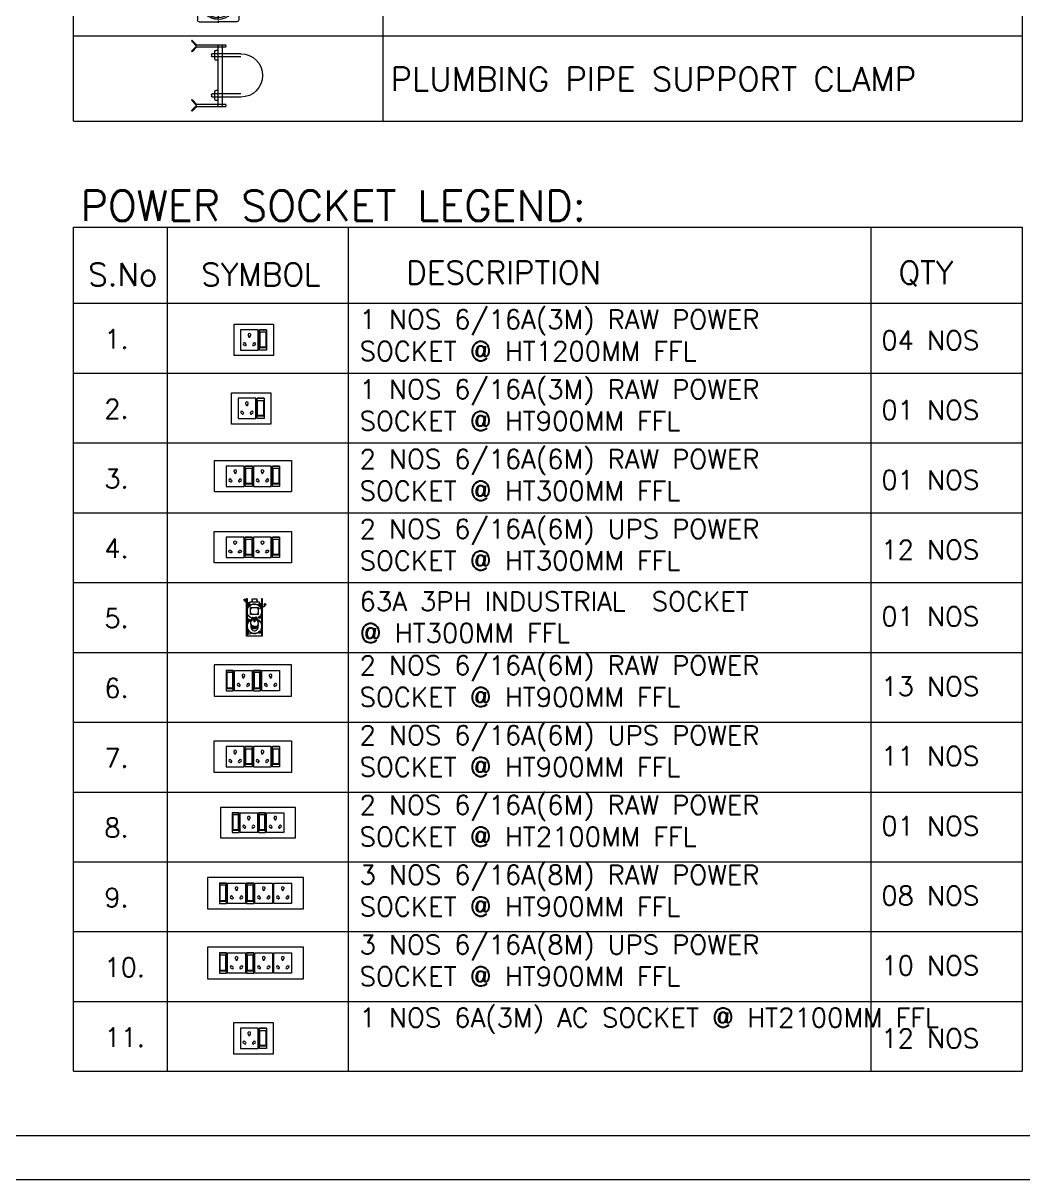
# Model space of a CAD drawing. Extents: x 3505867 to 4040009, y -660366 to -590408.
# Drawn here: x 3511552 to 3516820, y -625948 to -619852 of the extents above; entities that cross this region are included whole.
import ezdxf

# ---------------------------------------------------------------- set-up
doc = ezdxf.new("R2010")
doc.units = 0
doc.header["$LTSCALE"] = 6
doc.header["$MEASUREMENT"] = 0
for name, pattern in [('ACAD_ISO04W100', [30, 24, -3, 0, -3]), ('AI9-LType1', [1.875, 1.25, -0.625]), ('CONTINU', [0])]:
    doc.linetypes.add(name, pattern=pattern)
doc.layers.get('0').update_dxf_attribs({"linetype": 'CONTINUOUS', "lineweight": 0})
for name, color, linetype, lineweight in [('22-FTfix', 8, 'CONTINUOUS', 0), ('axes', 40, 'ACAD_ISO04W100', 0), ('ELE 32A 3PH INDUSTRIAL SOCKET', 1, 'CONTINUOUS', 0), ('ELE 63A 3PH INDUSTRIAL SOCKET', 1, 'CONTINUOUS', 0), ('ELE-1 NO 6-16A RAW POWER SOCKET', 1, 'CONTINUOUS', 0), ('ELE-2NOS OF 6-16 RAW POWER SOCKET', 1, 'CONTINUOUS', 0), ('ELE-3NOS 6-16A POWER SOCKET', 5, 'CONTINUOUS', 0), ('ELE-8M 6-16A UPS SOCKET', 223, 'CONTINUOUS', 0), ('ELE-LIGHTING WIRRING', 7, 'CONTINUOUS', 0), ('ELE. 2N0S OF 6-16 UPS SOCKETS', 191, 'CONTINUOUS', 0), ('P-Text', 8, 'CONTINUOUS', 0), ('PL- WASTE PIPE', 6, 'CONTINUOUS', 0), ('PL-CLAMP', 211, 'CONTINUOUS', 0)]:
    doc.layers.add(name, color=color, linetype=linetype, lineweight=lineweight)
doc.layers.add('ELE-6A AC SOCKET', color=7, linetype='CONTINUOUS', lineweight=0, true_color=0x00ceb6)
doc.styles.add('ROMANS', font='romans.shx')

# ---------------------------------------------------------------- blocks, each defined once
blk = doc.blocks.new('6-16A RAW POWER SOCKET 3M')
at = {"layer": 'ELE-1 NO 6-16A RAW POWER SOCKET', "lineweight": 0}
for p, q in [((0, 57.9), (72.3, 57.9)), ((0, 57.9), (72.3, 57.9)), ((0, 32.7), (0, 57.9)), ((0, 57.9), (0, 32.7)), ((7.9, 55.8), (64.4, 55.8)), ((7.9, 34.8), (7.9, 55.8)), ((61.9, 55.8), (61.9, 34.8)), ((64.4, 55.8), (64.4, 34.8)), ((72.3, 57.9), (72.3, 32.7)), ((72.3, 32.7), (0, 32.7)), ((0, 28.5), (0, -34.8)), ((72.3, 28.5), (0, 28.5)), ((64.4, 34.8), (7.9, 34.8)), ((72.3, -34.8), (72.3, 28.5)), ((0, -34.8), (72.3, -34.8))]:
    blk.add_line(p, q, dxfattribs=at)
blk.add_lwpolyline([(92, 82.1), (92, -57.5), (-19.7, -57.5), (-19.7, 82.1)], close=True, dxfattribs=at)
for centre, radius, start, end in [((18.3, -3.1), 4.93, 37.1584, 322.8416), ((23.3, -3.1), 3.14, 251.4031, 108.5969), ((50.3, 14.9), 4.24, 357.49, 264.7311), ((53.2, 11.6), 3.43, 194.9049, 67.3162), ((50.3, -21.2), 4.24, 95.2689, 2.51), ((53.2, -17.8), 3.43, 292.6838, 165.0951)]:
    blk.add_arc(centre, radius, start, end, dxfattribs=at)
blk = doc.blocks.new('6 MODULES RAW POWER')
at = {"layer": 'ELE-2NOS OF 6-16 RAW POWER SOCKET', "color": 1, "lineweight": 0, "ltscale": 300}
for p, q in [((-6.1, 92), (-6.1, 19.7)), ((-6.1, 92), (-6.1, 19.7)), ((19.1, 92), (-6.1, 92)), ((-6.1, 92), (19.1, 92)), ((19.1, 19.7), (19.1, 92)), ((23.3, 92), (86.6, 92)), ((23.3, 19.7), (23.3, 92)), ((86.6, 92), (86.6, 19.7)), ((90.8, 92), (90.8, 19.7)), ((90.8, 92), (90.8, 19.7)), ((116, 92), (90.8, 92)), ((90.8, 92), (116, 92)), ((116, 19.7), (116, 92)), ((120.2, 19.7), (120.2, 92)), ((120.2, 92), (183.6, 92)), ((183.6, 92), (183.6, 19.7)), ((-4, 84.2), (-4, 27.6)), ((17, 84.2), (-4, 84.2)), ((17, 27.6), (17, 84.2)), ((92.9, 84.2), (92.9, 27.6)), ((113.9, 84.2), (92.9, 84.2)), ((113.9, 27.6), (113.9, 84.2)), ((-6.1, 19.7), (19.1, 19.7)), ((-4, 30.1), (17, 30.1)), ((-4, 27.6), (17, 27.6)), ((86.6, 19.7), (23.3, 19.7)), ((90.8, 19.7), (116, 19.7)), ((92.9, 30.1), (113.9, 30.1)), ((92.9, 27.6), (113.9, 27.6)), ((183.6, 19.7), (120.2, 19.7))]:
    blk.add_line(p, q, dxfattribs=at)
blk.add_lwpolyline([(-48.5, 0), (226, 0), (226, 111.7), (-48.5, 111.7)], close=True, dxfattribs=at)
for centre, radius, start, end in [((36.9, 41.8), 4.25, 5.2689, 272.51), ((55, 73.7), 4.93, 307.1584, 232.8416), ((55, 68.8), 3.14, 161.4031, 18.5969), ((73, 41.8), 4.25, 267.49, 174.7311), ((133.8, 41.8), 4.25, 5.2689, 272.51), ((151.9, 73.7), 4.93, 307.1584, 232.8416), ((151.9, 68.8), 3.14, 161.4031, 18.5969), ((169.9, 41.8), 4.25, 267.49, 174.7311), ((40.3, 38.8), 3.43, 202.6838, 75.0951), ((69.7, 38.8), 3.43, 104.9049, 337.3162), ((137.2, 38.8), 3.43, 202.6838, 75.0951), ((166.6, 38.8), 3.43, 104.9049, 337.3162)]:
    blk.add_arc(centre, radius, start, end, dxfattribs=at)
blk = doc.blocks.new('6MODULE-UPS')
at = {"layer": 'ELE. 2N0S OF 6-16 UPS SOCKETS', "color": 223, "lineweight": 0}
for p, q in [((-5.7, 91.9), (-5.7, 19.7)), ((-5.7, 91.9), (-5.7, 19.7)), ((19.4, 91.9), (-5.7, 91.9)), ((-5.7, 91.9), (19.4, 91.9)), ((-3.6, 84), (-3.6, 27.6)), ((17.3, 84), (-3.6, 84)), ((17.3, 27.6), (17.3, 84)), ((19.4, 19.7), (19.4, 91.9)), ((23.6, 91.9), (86.9, 91.9)), ((23.6, 19.7), (23.6, 91.9)), ((86.9, 91.9), (86.9, 19.7)), ((91.1, 91.9), (91.1, 19.7)), ((91.1, 91.9), (91.1, 19.7)), ((116.2, 91.9), (91.1, 91.9)), ((91.1, 91.9), (116.2, 91.9)), ((93.2, 84), (93.2, 27.6)), ((114.1, 84), (93.2, 84)), ((114.1, 27.6), (114.1, 84)), ((116.2, 19.7), (116.2, 91.9)), ((120.4, 19.7), (120.4, 91.9)), ((120.4, 91.9), (183.6, 91.9)), ((183.6, 91.9), (183.6, 19.7)), ((-5.7, 19.7), (19.4, 19.7)), ((-3.6, 30.1), (17.3, 30.1)), ((-3.6, 27.6), (17.3, 27.6)), ((86.9, 19.7), (23.6, 19.7)), ((91.1, 19.7), (116.2, 19.7)), ((93.2, 30.1), (114.1, 30.1)), ((93.2, 27.6), (114.1, 27.6)), ((183.6, 19.7), (120.4, 19.7))]:
    blk.add_line(p, q, dxfattribs=at)
blk.add_lwpolyline([(-48.1, 0), (226, 0), (226, 111.6), (-48.1, 111.6)], close=True, dxfattribs=at)
for centre, radius, start, end in [((37.2, 41.7), 4.24, 5.2689, 272.51), ((40.6, 38.8), 3.42, 202.6838, 75.0951), ((55.3, 73.6), 4.92, 307.1584, 232.8416), ((55.3, 68.7), 3.14, 161.4031, 18.5969), ((69.9, 38.8), 3.42, 104.9049, 337.3162), ((73.3, 41.7), 4.24, 267.49, 174.7311), ((134, 41.7), 4.24, 5.2689, 272.51), ((137.3, 38.8), 3.42, 202.6838, 75.0951), ((152, 73.6), 4.92, 307.1584, 232.8416), ((152, 68.7), 3.14, 161.4031, 18.5969), ((166.7, 38.8), 3.42, 104.9049, 337.3162), ((170, 41.7), 4.24, 267.49, 174.7311)]:
    blk.add_arc(centre, radius, start, end, dxfattribs=at)
blk = doc.blocks.new('543WYH')
at = {"layer": 'ELE-2NOS OF 6-16 RAW POWER SOCKET', "color": 30, "linetype": 'ByBlock', "lineweight": 0}
for p, q in [((-123.5, -57), (-123.5, -90.8)), ((-26.5, -57), (-123.5, -57)), ((-26.5, -57), (-123.5, -57)), ((-123.5, -90.8), (-26.5, -90.8)), ((-123.5, -96.4), (-26.5, -96.4)), ((-123.5, -181.4), (-123.5, -96.4)), ((-113, -59.8), (-113, -88)), ((-37, -59.8), (-113, -59.8)), ((-113, -88), (-37, -88)), ((-109.6, -59.8), (-109.6, -88)), ((-37, -88), (-37, -59.8)), ((-26.5, -57), (-26.5, -90.8)), ((-26.5, -90.8), (-26.5, -57)), ((-26.5, -96.4), (-26.5, -181.4)), ((-26.5, -181.4), (-123.5, -181.4)), ((-123.5, -187.1), (-123.5, -220.9)), ((-26.5, -187.1), (-123.5, -187.1)), ((-26.5, -187.1), (-123.5, -187.1)), ((-123.5, -220.9), (-26.5, -220.9)), ((-113, -189.9), (-113, -218)), ((-37, -189.9), (-113, -189.9)), ((-113, -218), (-37, -218)), ((-109.6, -189.9), (-109.6, -218)), ((-37, -218), (-37, -189.9)), ((-26.5, -187.1), (-26.5, -220.9)), ((-26.5, -220.9), (-26.5, -187.1)), ((-123.5, -311.5), (-123.5, -226.5)), ((-123.5, -226.5), (-26.5, -226.5)), ((-26.5, -226.5), (-26.5, -311.5)), ((-26.5, -311.5), (-123.5, -311.5)), ((-123.5, -402.2), (-123.5, -317.1)), ((-123.5, -317.1), (-26.5, -317.1)), ((-26.5, -317.1), (-26.5, -402.2)), ((-26.5, -402.2), (-123.5, -402.2))]:
    blk.add_line(p, q, dxfattribs=at)
blk.add_lwpolyline([(-150, 0), (-150, -459.1), (0, -459.1), (0, 0)], close=True, dxfattribs=at)
for centre, radius, start, end in [((-93.9, -114.7), 5.7, 275.2689, 182.51), ((-97.9, -119.2), 4.6, 112.6838, 345.0951), ((-97.9, -158.6), 4.6, 14.9049, 247.3162), ((-93.9, -163.1), 5.7, 177.49, 84.7311), ((-57.7, -138.9), 4.22, 71.4031, 288.5969), ((-51, -138.9), 6.62, 217.1584, 142.8416), ((-97.9, -249.3), 4.6, 112.6838, 345.0951), ((-93.9, -244.8), 5.7, 275.2689, 182.51), ((-57.7, -269), 4.22, 71.4031, 288.5969), ((-51, -269), 6.62, 217.1584, 142.8416), ((-97.9, -288.7), 4.6, 14.9049, 247.3162), ((-93.9, -293.2), 5.7, 177.49, 84.7311), ((-93.9, -335.4), 5.7, 275.2689, 182.51), ((-97.9, -339.9), 4.6, 112.6838, 345.0951), ((-97.9, -379.4), 4.6, 14.9049, 247.3162), ((-93.9, -383.9), 5.7, 177.49, 84.7311), ((-57.7, -359.7), 4.22, 71.4031, 288.5969), ((-51, -359.7), 6.62, 217.1584, 142.8416)]:
    blk.add_arc(centre, radius, start, end, dxfattribs=at)
blk = doc.blocks.new('543E')
at = {"layer": 'ELE. 2N0S OF 6-16 UPS SOCKETS', "color": 72, "linetype": 'ByBlock', "lineweight": 0}
for p, q in [((-123.5, -57), (-123.5, -90.8)), ((-26.5, -57), (-123.5, -57)), ((-26.5, -57), (-123.5, -57)), ((-123.5, -90.8), (-26.5, -90.8)), ((-123.5, -96.4), (-26.5, -96.4)), ((-123.5, -181.4), (-123.5, -96.4)), ((-113, -59.8), (-113, -88)), ((-37, -59.8), (-113, -59.8)), ((-113, -88), (-37, -88)), ((-109.6, -59.8), (-109.6, -88)), ((-37, -88), (-37, -59.8)), ((-26.5, -57), (-26.5, -90.8)), ((-26.5, -90.8), (-26.5, -57)), ((-26.5, -96.4), (-26.5, -181.4)), ((-26.5, -181.4), (-123.5, -181.4)), ((-123.5, -187.1), (-123.5, -220.9)), ((-26.5, -187.1), (-123.5, -187.1)), ((-26.5, -187.1), (-123.5, -187.1)), ((-123.5, -220.9), (-26.5, -220.9)), ((-113, -189.9), (-113, -218)), ((-37, -189.9), (-113, -189.9)), ((-113, -218), (-37, -218)), ((-109.6, -189.9), (-109.6, -218)), ((-37, -218), (-37, -189.9)), ((-26.5, -187.1), (-26.5, -220.9)), ((-26.5, -220.9), (-26.5, -187.1)), ((-123.5, -311.5), (-123.5, -226.5)), ((-123.5, -226.5), (-26.5, -226.5)), ((-26.5, -226.5), (-26.5, -311.5)), ((-26.5, -311.5), (-123.5, -311.5)), ((-123.5, -402.2), (-123.5, -317.1)), ((-123.5, -317.1), (-26.5, -317.1)), ((-26.5, -317.1), (-26.5, -402.2)), ((-26.5, -402.2), (-123.5, -402.2))]:
    blk.add_line(p, q, dxfattribs=at)
blk.add_lwpolyline([(-150, 0), (-150, -459.1), (0, -459.1), (0, 0)], close=True, dxfattribs=at)
for centre, radius, start, end in [((-93.9, -114.7), 5.7, 275.2689, 182.51), ((-97.9, -119.2), 4.6, 112.6838, 345.0951), ((-97.9, -158.6), 4.6, 14.9049, 247.3162), ((-93.9, -163.1), 5.7, 177.49, 84.7311), ((-57.7, -138.9), 4.22, 71.4031, 288.5969), ((-51, -138.9), 6.62, 217.1584, 142.8416), ((-97.9, -249.3), 4.6, 112.6838, 345.0951), ((-93.9, -244.8), 5.7, 275.2689, 182.51), ((-57.7, -269), 4.22, 71.4031, 288.5969), ((-51, -269), 6.62, 217.1584, 142.8416), ((-97.9, -288.7), 4.6, 14.9049, 247.3162), ((-93.9, -293.2), 5.7, 177.49, 84.7311), ((-93.9, -335.4), 5.7, 275.2689, 182.51), ((-97.9, -339.9), 4.6, 112.6838, 345.0951), ((-97.9, -379.4), 4.6, 14.9049, 247.3162), ((-93.9, -383.9), 5.7, 177.49, 84.7311), ((-57.7, -359.7), 4.22, 71.4031, 288.5969), ((-51, -359.7), 6.62, 217.1584, 142.8416)]:
    blk.add_arc(centre, radius, start, end, dxfattribs=at)
blk = doc.blocks.new('RTUH 6U')
at = {"layer": 'ELE-2NOS OF 6-16 RAW POWER SOCKET', "color": 30, "lineweight": 0, "ltscale": 300}
for p, q in [((-311.5, -26.5), (-226.5, -26.5)), ((-311.5, -123.5), (-311.5, -26.5)), ((-226.5, -26.5), (-226.5, -123.5)), ((-187.1, -26.5), (-220.9, -26.5)), ((-220.9, -26.5), (-220.9, -123.5)), ((-189.9, -37), (-218, -37)), ((-218, -37), (-218, -113)), ((-189.9, -40.4), (-218, -40.4)), ((-189.9, -113), (-189.9, -37)), ((-187.1, -123.5), (-187.1, -26.5)), ((-187.1, -123.5), (-187.1, -26.5)), ((-181.4, -123.5), (-181.4, -26.5)), ((-181.4, -26.5), (-96.4, -26.5)), ((-96.4, -26.5), (-96.4, -123.5)), ((-57, -26.5), (-90.8, -26.5)), ((-90.8, -26.5), (-90.8, -123.5)), ((-59.8, -37), (-88, -37)), ((-88, -37), (-88, -113)), ((-59.8, -40.4), (-88, -40.4)), ((-59.8, -113), (-59.8, -37)), ((-57, -123.5), (-57, -26.5)), ((-57, -123.5), (-57, -26.5)), ((-226.5, -123.5), (-311.5, -123.5)), ((-187.1, -123.5), (-220.9, -123.5)), ((-220.9, -123.5), (-187.1, -123.5)), ((-218, -113), (-189.9, -113)), ((-96.4, -123.5), (-181.4, -123.5)), ((-57, -123.5), (-90.8, -123.5)), ((-90.8, -123.5), (-57, -123.5)), ((-88, -113), (-59.8, -113))]:
    blk.add_line(p, q, dxfattribs=at)
blk.add_lwpolyline([(0, 0), (-368.5, 0), (-368.5, -150), (0, -150)], close=True, dxfattribs=at)
for centre, radius, start, end in [((-293.2, -56.1), 5.7, 87.49, 354.7311), ((-288.7, -52.1), 4.6, 284.9049, 157.3162), ((-249.3, -52.1), 4.6, 22.6838, 255.0951), ((-244.8, -56.1), 5.7, 185.2689, 92.51), ((-163.1, -56.1), 5.7, 87.49, 354.7311), ((-158.6, -52.1), 4.6, 284.9049, 157.3162), ((-119.2, -52.1), 4.6, 22.6838, 255.0951), ((-114.7, -56.1), 5.7, 185.2689, 92.51), ((-269, -99), 6.62, 127.1584, 52.8416), ((-269, -92.3), 4.22, 341.4031, 198.5969), ((-138.9, -99), 6.62, 127.1584, 52.8416), ((-138.9, -92.3), 4.22, 341.4031, 198.5969)]:
    blk.add_arc(centre, radius, start, end, dxfattribs=at)
blk = doc.blocks.new('5Y3AQY')
at = {"layer": 'ELE. 2N0S OF 6-16 UPS SOCKETS', "color": 72, "lineweight": 0}
for p, q in [((-311.5, -26.5), (-277.7, -26.5)), ((-311.5, -123.5), (-311.5, -26.5)), ((-311.5, -123.5), (-311.5, -26.5)), ((-308.7, -37), (-280.5, -37)), ((-308.7, -113), (-308.7, -37)), ((-308.7, -40.4), (-280.5, -40.4)), ((-280.5, -37), (-280.5, -113)), ((-277.7, -26.5), (-277.7, -123.5)), ((-272.1, -26.5), (-272.1, -123.5)), ((-187.1, -26.5), (-272.1, -26.5)), ((-187.1, -123.5), (-187.1, -26.5)), ((-181.4, -26.5), (-147.6, -26.5)), ((-181.4, -123.5), (-181.4, -26.5)), ((-181.4, -123.5), (-181.4, -26.5)), ((-178.6, -37), (-150.4, -37)), ((-178.6, -113), (-178.6, -37)), ((-178.6, -40.4), (-150.4, -40.4)), ((-150.4, -37), (-150.4, -113)), ((-147.6, -26.5), (-147.6, -123.5)), ((-57, -26.5), (-142, -26.5)), ((-142, -26.5), (-142, -123.5)), ((-57, -123.5), (-57, -26.5)), ((-311.5, -123.5), (-277.7, -123.5)), ((-277.7, -123.5), (-311.5, -123.5)), ((-280.5, -113), (-308.7, -113)), ((-272.1, -123.5), (-187.1, -123.5)), ((-181.4, -123.5), (-147.6, -123.5)), ((-147.6, -123.5), (-181.4, -123.5)), ((-150.4, -113), (-178.6, -113)), ((-142, -123.5), (-57, -123.5))]:
    blk.add_line(p, q, dxfattribs=at)
blk.add_lwpolyline([(-368.5, 0), (0, 0), (0, -150), (-368.5, -150)], close=True, dxfattribs=at)
for centre, radius, start, end in [((-253.8, -56.1), 5.7, 87.49, 354.7311), ((-249.3, -52.1), 4.6, 284.9049, 157.3162), ((-209.8, -52.1), 4.6, 22.6838, 255.0951), ((-205.3, -56.1), 5.7, 185.2689, 92.51), ((-123.7, -56.1), 5.7, 87.49, 354.7311), ((-119.2, -52.1), 4.6, 284.9049, 157.3162), ((-79.7, -52.1), 4.6, 22.6838, 255.0951), ((-75.2, -56.1), 5.7, 185.2689, 92.51), ((-229.6, -99), 6.62, 127.1584, 52.8416), ((-229.6, -92.3), 4.22, 341.4031, 198.5969), ((-99.5, -99), 6.62, 127.1584, 52.8416), ((-99.5, -92.3), 4.22, 341.4031, 198.5969)]:
    blk.add_arc(centre, radius, start, end, dxfattribs=at)
blk = doc.blocks.new('4SWUEH')
at = {"layer": 'ELE-1 NO 6-16A RAW POWER SOCKET', "color": 30, "lineweight": 0}
for p, q in [((-155, -26.5), (-121.2, -26.5)), ((-155, -123.5), (-155, -26.5)), ((-155, -123.5), (-155, -26.5)), ((-152.2, -37), (-124, -37)), ((-152.2, -113), (-152.2, -37)), ((-152.2, -40.4), (-124, -40.4)), ((-124, -37), (-124, -113)), ((-121.2, -26.5), (-121.2, -123.5)), ((-115.5, -26.5), (-115.5, -123.5)), ((-30.5, -26.5), (-115.5, -26.5)), ((-30.5, -123.5), (-30.5, -26.5)), ((-155, -123.5), (-121.2, -123.5)), ((-121.2, -123.5), (-155, -123.5)), ((-124, -113), (-152.2, -113)), ((-115.5, -123.5), (-30.5, -123.5))]:
    blk.add_line(p, q, dxfattribs=at)
blk.add_lwpolyline([(-187.5, 0), (0, 0), (0, -150), (-187.5, -150)], close=True, dxfattribs=at)
for centre, radius, start, end in [((-97.3, -56.1), 5.7, 87.49, 354.7311), ((-92.8, -52.1), 4.6, 284.9049, 157.3162), ((-53.3, -52.1), 4.6, 22.6838, 255.0951), ((-48.8, -56.1), 5.7, 185.2689, 92.51), ((-73, -99), 6.62, 127.1584, 52.8416), ((-73, -92.3), 4.22, 341.4031, 198.5969)]:
    blk.add_arc(centre, radius, start, end, dxfattribs=at)
blk = doc.blocks.new('54Y')
at = {"layer": 'ELE. 2N0S OF 6-16 UPS SOCKETS', "color": 140, "lineweight": 0}
for p, q in [((26.5, 311.5), (26.5, 277.7)), ((26.5, 277.7), (26.5, 311.5)), ((26.5, 311.5), (123.5, 311.5)), ((26.5, 311.5), (123.5, 311.5)), ((123.5, 277.7), (26.5, 277.7)), ((37, 280.5), (37, 308.7)), ((37, 308.7), (113, 308.7)), ((113, 280.5), (37, 280.5)), ((109.6, 308.7), (109.6, 280.5)), ((113, 308.7), (113, 280.5)), ((123.5, 311.5), (123.5, 277.7)), ((123.5, 272.1), (26.5, 272.1)), ((26.5, 272.1), (26.5, 187.1)), ((123.5, 187.1), (123.5, 272.1)), ((26.5, 187.1), (123.5, 187.1)), ((26.5, 181.4), (26.5, 147.6)), ((26.5, 147.6), (26.5, 181.4)), ((26.5, 181.4), (123.5, 181.4)), ((26.5, 181.4), (123.5, 181.4)), ((37, 150.4), (37, 178.6)), ((37, 178.6), (113, 178.6)), ((109.6, 178.6), (109.6, 150.4)), ((113, 178.6), (113, 150.4)), ((123.5, 181.4), (123.5, 147.6)), ((123.5, 147.6), (26.5, 147.6)), ((26.5, 142), (26.5, 57)), ((123.5, 142), (26.5, 142)), ((113, 150.4), (37, 150.4)), ((123.5, 57), (123.5, 142)), ((26.5, 57), (123.5, 57))]:
    blk.add_line(p, q, dxfattribs=at)
blk.add_lwpolyline([(150, 368.5), (150, 0), (0, 0), (0, 368.5)], close=True, dxfattribs=at)
for centre, radius, start, end in [((51, 229.6), 6.62, 37.1584, 322.8416), ((57.7, 229.6), 4.22, 251.4031, 108.5969), ((93.9, 253.8), 5.7, 357.49, 264.7311), ((97.9, 249.3), 4.6, 194.9049, 67.3162), ((93.9, 205.3), 5.7, 95.2689, 2.51), ((97.9, 209.8), 4.6, 292.6838, 165.0951), ((93.9, 123.7), 5.7, 357.49, 264.7311), ((97.9, 119.2), 4.6, 194.9049, 67.3162), ((51, 99.5), 6.62, 37.1584, 322.8416), ((57.7, 99.5), 4.22, 251.4031, 108.5969), ((93.9, 75.2), 5.7, 95.2689, 2.51), ((97.9, 79.7), 4.6, 292.6838, 165.0951)]:
    blk.add_arc(centre, radius, start, end, dxfattribs=at)
blk = doc.blocks.new('32A 1PH INDUSTRIAL SOCKETS')
at = {"layer": 'ELE 63A 3PH INDUSTRIAL SOCKET', "lineweight": 0}
for points in [[(-366, 47), (-366, 47), (-366, 47), (-366, 48), (-366, 48), (-367, 48), (-367, 47), (-367, 47)], [(-366, 45), (-366, 45), (-366, 46), (-366, 46), (-366, 46), (-367, 46), (-367, 46), (-367, 45)]]:
    blk.add_hatch(color=1, dxfattribs=at).paths.add_polyline_path(points)
at = {"layer": 'ELE 63A 3PH INDUSTRIAL SOCKET', "color": 1, "lineweight": 0, "ltscale": 0.225}
blk.add_lwpolyline([(-501, -104), (-501, -97), (-7, -97), (-7, 97), (-501, 97), (-501, 104), (0, 104), (0, -104)], close=True, dxfattribs=at)
at = {"layer": 'ELE 63A 3PH INDUSTRIAL SOCKET', "color": 1, "lineweight": 0}
for points in [[(-495, 32), (-477, 32), (-477, 29), (-458, 34), (-477, 39), (-477, 36), (-495, 36)], [(-402, 65), (-449, 65), (-449, -65), (-421, -65)], [(-426, 136), (-426, 139), (-426, 142)], [(-407, 88), (-426, 88)], [(-423, 134), (-423, 139), (-423, 144)], [(-412, 139), (-419, 139), (-419, 147)], [(-419, 139), (-419, 130)], [(-417, 98), (-417, 76)], [(-417, 88), (-417, 88)], [(-417, 88), (-417, 88)], [(-413, 106), (-361, 92)], [(-395, 110), (-397, 139), (-408, 139)], [(-404, 104), (-404, 65)], [(-400, 90), (-390, 80)], [(-398, 93), (-388, 83)], [(-370, 74), (-397, 139)], [(-391, 88), (-391, 88)], [(-374, 55), (-374, 53), (-374, 52), (-374, 51)], [(-370, 60), (-371, 59), (-372, 58), (-373, 57)], [(-372, 52), (-373, 53), (-372, 55), (-372, 57), (-368, 53)], [(-372, 50), (-371, 49), (-370, 48), (-368, 48)], [(-372, 48), (-371, 47), (-370, 46), (-369, 46)], [(-366, 60), (-368, 59), (-370, 59), (-370, 58)], [(-370, 59), (-366, 55)], [(-363, 60), (-365, 61), (-366, 61), (-368, 61)], [(-367, 52), (-363, 48)], [(-366, 47), (-365, 47), (-363, 48), (-363, 49)], [(-366, 46), (-365, 46), (-363, 46), (-362, 47)], [(-365, 54), (-361, 50), (-361, 52), (-360, 53), (-360, 54)], [(-361, 57), (-362, 58), (-363, 59), (-364, 59)], [(-364, 55), (-364, 55)], [(-359, 55), (-359, 57), (-360, 58), (-361, 59)], [(-360, 48), (-359, 50), (-359, 52), (-359, 53)], [(-133, 97), (-329, 97)], [(-221, 25), (-252, 25), (-252, 15), (-221, 15)], [(-242, 62), (-244, 60), (-245, 59), (-246, 57), (-246, 55), (-247, 53), (-246, 51), (-245, 49)], [(-246, 15), (-246, -15)], [(-246, 4), (-189, 4), (-189, -4), (-246, -4)], [(-235, 25), (-237, 31), (-239, 37), (-242, 43), (-245, 49), (-243, 45)], [(-222, 25), (-222, 15)], [(-174, -52), (-172, -52), (-167, -52), (-163, -51), (-159, -50), (-154, -48), (-150, -46), (-146, -43), (-143, -40), (-139, -37), (-136, -33), (-134, -29), (-131, -24), (-130, -20), (-128, -15), (-127, -10), (-126, -5), (-126, 0), (-126, 4), (-127, 8)], [(-152, 49), (-141, 50), (-138, 48), (-135, 45), (-132, 42), (-129, 38), (-126, 34), (-123, 29), (-121, 24), (-120, 20), (-127, 8), (-134, 10)], [(-128, 21), (-120, 20)], [(-107, -24), (-114, -30), (-126, -30), (-119, -24), (-117, -18), (-116, -12), (-115, -6), (-115, 0), (-115, 5), (-116, 10), (-116, 15), (-117, 20), (-121, 15), (-123, 15)], [(-126, -30), (-124, -24), (-122, -18), (-121, -12), (-120, -6), (-120, 0), (-120, 5), (-120, 10), (-121, 15)], [(-120, 20), (-117, 20)], [(-495, -33), (-477, -33), (-477, -36), (-458, -31), (-477, -26), (-477, -29), (-495, -29)], [(-487, -123), (-487, -126), (-487, -129)], [(-484, -121), (-484, -126), (-484, -132)], [(-480, -135), (-480, -118)], [(-473, -126), (-480, -126)], [(-469, -126), (-458, -126), (-450, -92)], [(-429, -65), (-429, -78), (-436, -78), (-436, -76), (-440, -76), (-440, -78), (-447, -78), (-447, -65)], [(-429, -67), (-447, -67)], [(-429, -71), (-447, -71)], [(-436, -71), (-440, -67)], [(-438, -84), (-438, -63)], [(-133, -97), (-329, -97)], [(-221, -25), (-252, -25), (-252, -15), (-221, -15)], [(-227, -25), (-225, -31), (-223, -37), (-220, -43), (-217, -49), (-220, -43), (-223, -36)], [(-222, -15), (-222, -25)], [(-221, -4), (-221, -26), (-215, -26), (-213, -30), (-210, -33), (-208, -37), (-204, -40), (-201, -43), (-197, -46), (-193, -48), (-189, -50), (-185, -51), (-181, -52), (-177, -52)], [(-220, -62), (-218, -60), (-217, -59), (-216, -57), (-216, -55), (-216, -53), (-216, -51), (-217, -49)], [(-49, -106), (-101, -92)], [(-58, -88), (-34, -88)], [(-45, -98), (-45, -78)], [(-45, -88), (-45, -88)]]:
    blk.add_lwpolyline(points, dxfattribs=at)
at = {"layer": 'ELE 63A 3PH INDUSTRIAL SOCKET', "color": 1, "lineweight": 0, "ltscale": 0.036667}
blk.add_lwpolyline([(-491, 30), (-491, -27)], dxfattribs=at)
at = {"layer": 'ELE 63A 3PH INDUSTRIAL SOCKET', "color": 1, "lineweight": 0}
for points in [[(-412, 106, 0.580946), (-435, 83), (-429, 65)], [(-235, -25, -2.970687), (-280, 84), (-278, 83), (-276, 83), (-274, 83), (-272, 83), (-271, 84), (-269, 86), (-268, 87)], [(-417, -62), (-415, -60), (-414, -59), (-413, -57), (-412, -55), (-412, -53), (-413, -51), (-414, -49, -0.770115), (-280, 84, 0.770115), (-414, -49)], [(-227, 25, -0.494902), (-84, 84), (-82, 83), (-80, 83), (-78, 83), (-76, 83), (-74, 84), (-72, 86), (-71, 87)], [(-177, -52), (-173, -52), (-169, -51), (-166, -50), (-162, -48), (-158, -46), (-154, -43), (-150, -40), (-147, -37), (-144, -33), (-141, -29), (-139, -24), (-137, -20), (-136, -15), (-135, -10), (-134, -5), (-134, 0), (-134, 5), (-134, 10), (-128, 21), (-130, 25), (-132, 29), (-135, 34), (-138, 37), (-141, 41), (-144, 44), (-148, 46), (-152, 49), (-156, 47), (-158, 48), (-162, 50), (-167, 51), (-171, 52), (-175, 52, 0.278874), (-215, 26), (-221, 26), (-221, 4)], [(-46, 62), (-47, 60), (-48, 59), (-49, 57), (-50, 55), (-50, 53), (-49, 51), (-49, 49, -0.770115), (-182, -84), (-184, -83), (-186, -83), (-188, -83), (-190, -83), (-192, -84), (-193, -86), (-195, -87)], [(-155, -48), (-125, -48, 0.407317), (-70, 0, 0.415703), (-125, 48), (-138, 48)], [(-119, -24), (-107, -24), (-105, -18), (-104, -12), (-103, -6), (-103, 0, 0.169576), (-119, 46), (-136, 46)], [(-243, -45, -0.430134), (-379, -84), (-380, -83), (-382, -83), (-384, -83), (-386, -83), (-388, -84), (-390, -86), (-391, -87)], [(-49, -106, 0.580946), (-27, -83), (-41, -32)]]:
    blk.add_lwpolyline(points, format="xyb", dxfattribs=at)
for points in [[(-380, -51), (-380, 51), (-288, 51), (-288, -51)], [(-372, 39), (-371, 39), (-370, 40), (-369, 41), (-369, 42), (-369, 43), (-369, 44), (-369, 45), (-370, 45), (-371, 46), (-372, 46), (-373, 46), (-374, 45), (-375, 45), (-375, 44), (-375, 43), (-375, 42), (-375, 41), (-374, 40), (-373, 39)], [(-296, 39), (-295, 39), (-294, 40), (-293, 41), (-293, 42), (-293, 43), (-293, 44), (-293, 45), (-294, 45), (-295, 46), (-296, 46), (-297, 46), (-298, 45), (-299, 45), (-299, 44), (-299, 43), (-299, 42), (-299, 41), (-298, 40), (-297, 39)], [(-372, -46), (-371, -46), (-370, -45), (-369, -45), (-369, -44), (-369, -43), (-369, -42), (-369, -41), (-370, -40), (-371, -39), (-372, -39), (-373, -39), (-374, -40), (-375, -41), (-375, -42), (-375, -43), (-375, -44), (-375, -45), (-374, -45), (-373, -46)], [(-296, -46), (-295, -46), (-294, -45), (-293, -45), (-293, -44), (-293, -43), (-293, -42), (-293, -41), (-294, -40), (-295, -39), (-296, -39), (-297, -39), (-298, -40), (-299, -41), (-299, -42), (-299, -43), (-299, -44), (-299, -45), (-298, -45), (-297, -46)]]:
    blk.add_lwpolyline(points, close=True, dxfattribs=at)
for centre, radius in [((-420, 139), 11.7), ((-417, 88), 6.57), ((-394, 87), 9.32), ((-394, 86), 7.39), ((-252, 77), 18.6), ((-252, 77), 10.5), ((-55, 77), 18.6), ((-55, 77), 10.5), ((-481, -126), 11.5), ((-407, -77), 18.5), ((-407, -77), 10.6), ((-210, -77), 18.5), ((-210, -77), 10.6), ((-45, -88), 6.48)]:
    blk.add_circle(centre, radius, dxfattribs=at)
for radius, start, end in [(97.4, 59.7533, 158.0316), (97.5, 239.7992, 30.2008)]:
    blk.add_arc((-133, 0), radius, start, end, dxfattribs=at)
for points in [[(-393, 110), (-397, 110), (-394, 96)], [(-368, 75), (-372, 73), (-365, 61)], [(-452, -91), (-448, -92), (-447, -78)]]:
    blk.add_solid(points, dxfattribs=at)
blk = doc.blocks.new('EQ2WE')
at = {"layer": 'ELE-6A AC SOCKET', "lineweight": 0}
for p, q in [((-98.7, 169.5), (-215.4, 169.5)), ((-215.4, 169.5), (-215.4, 36.3)), ((-98.7, 36.3), (-98.7, 169.5)), ((-91, 36.3), (-91, 169.5)), ((-91, 169.5), (-44.6, 169.5)), ((-44.6, 169.5), (-91, 169.5)), ((-87.1, 50.8), (-87.1, 155)), ((-87.1, 155), (-48.5, 155)), ((-48.5, 155), (-48.5, 50.8)), ((-44.6, 169.5), (-44.6, 36.3)), ((-44.6, 169.5), (-44.6, 36.3)), ((-215.4, 36.3), (-98.7, 36.3)), ((-44.6, 36.3), (-91, 36.3)), ((-48.5, 55.5), (-87.1, 55.5)), ((-48.5, 50.8), (-87.1, 50.8))]:
    blk.add_line(p, q, dxfattribs=at)
blk.add_lwpolyline([(0, 0), (-257.3, 0), (-257.3, 205.9), (0, 205.9)], close=True, dxfattribs=at)
for centre, radius, start, end in [((-190.3, 76.9), 7.83, 5.26891, 272.51003), ((-184.2, 71.6), 6.31, 202.68381, 75.09514), ((-157.1, 135.8), 9.08, 307.15837, 232.84163), ((-157.1, 126.7), 5.79, 161.40312, 18.59688), ((-130, 71.6), 6.31, 104.90486, 337.31619), ((-123.8, 76.9), 7.83, 267.48997, 174.73109)]:
    blk.add_arc(centre, radius, start, end, dxfattribs=at)
blk = doc.blocks.new('A$C525867A1')
at = {"layer": '22-FTfix', "color": 1, "lineweight": 0}
for p, q in [((-3.7, 76.6), (-40.1, 40.1)), ((76.4, 3.7), (3.3, 76.6)), ((-76.6, 3.5), (-40.1, 40.1)), ((42, 42.1), (-42, -42.1)), ((-3.5, -76.4), (-76.6, -3.4)), ((76.4, -3.3), (39.9, -39.8)), ((3.4, -76.4), (39.9, -39.8))]:
    blk.add_line(p, q, dxfattribs=at)
at = {"layer": '22-FTfix', "color": 1, "linetype": 'AI9-LType1', "lineweight": 0}
blk.add_line((42, -41.9), (-42.2, 42.1), dxfattribs=at)
at = {"layer": '22-FTfix', "color": 3, "lineweight": 0}
for p, q in [((-23.3, 23.2), (-14.1, 32.4)), ((-18.4, 18.3), (2.7, 39.5)), ((-14.5, 14.5), (6.6, 35.7)), ((-10.4, 10.4), (15, 35.8)), ((-6.5, 6.5), (18.9, 32)), ((-18.4, 18.3), (-39.5, -2.8)), ((-10.4, 10.4), (-35.8, -15.1)), ((-14.5, 14.5), (-35.7, -6.6)), ((-23.3, 23.2), (-32.4, 14)), ((-6.5, 6.5), (-31.9, -18.9)), ((-1.9, 1.2), (-1.5, 1.5)), ((-1.4, 0.7), (-1.9, 1.2)), ((-1.2, 1.9), (-1.5, 1.5)), ((-0.7, 1.4), (-1.2, 1.9)), ((1.2, 1.9), (0.7, 1.4)), ((1.9, 1.2), (1.2, 1.9)), ((1.9, 1.2), (1.4, 0.7)), ((5.2, 9.3), (24.6, 28.7)), ((6.5, -6.5), (31.9, 18.9)), ((9.2, 5.2), (28.6, 24.6)), ((10.4, -10.4), (35.8, 15.1)), ((14.5, -14.5), (35.7, 6.6)), ((18.4, -18.3), (39.5, 2.8)), ((-9.2, -5.2), (-28.6, -24.6)), ((-5.2, -9.3), (-24.6, -28.7)), ((6.5, -6.5), (-18.9, -32)), ((10.4, -10.4), (-15, -35.8)), ((14.5, -14.5), (-6.6, -35.7)), ((18.4, -18.3), (-2.7, -39.5)), ((-1.9, -1.2), (-1.4, -0.7)), ((-1.2, -1.9), (-1.9, -1.2)), ((-1.2, -1.9), (-0.7, -1.4)), ((1.2, -1.9), (0.7, -1.4)), ((1.2, -1.9), (1.5, -1.5)), ((1.9, -1.2), (1.4, -0.7)), ((1.9, -1.2), (1.5, -1.5)), ((23.3, -23.2), (14.1, -32.4)), ((23.3, -23.2), (32.4, -14))]:
    blk.add_line(p, q, dxfattribs=at)
at = {"layer": '22-FTfix', "color": 1, "lineweight": 0}
blk.add_circle((-0.1, 0.1), 49.4, dxfattribs=at)
at = {"layer": '22-FTfix', "color": 3, "lineweight": 0}
for centre, radius in [((0, 0), 45.2), ((-0.1, -0.1), 44.9), ((0, 0), 4.18), ((0, 0), 3.93)]:
    blk.add_circle(centre, radius, dxfattribs=at)
at = {"layer": '22-FTfix', "color": 1, "lineweight": 0}
for points in [[(3.3, 76.6), (1.4, 78.5), (-1.8, 78.5), (-3.7, 76.6)], [(-76.6, 3.5), (-78.5, 1.6), (-78.5, -1.5), (-76.6, -3.4)], [(76.4, -3.3), (78.3, -1.4), (78.3, 1.8), (76.4, 3.7)], [(-3.5, -76.4), (-1.6, -78.3), (1.5, -78.3), (3.4, -76.4)]]:
    blk.add_open_spline(points, degree=3, dxfattribs=at)
for points in [[(-35.3, 35.2), (-54.6, 15.8), (-54.6, -15.7), (-35.2, -35), (-15.8, -54.4), (15.7, -54.4), (35, -35)], [(-35.3, 35.2), (-15.9, 54.6), (15.5, 54.6), (35, 35.3), (54.4, 15.9), (54.4, -15.6), (35, -35)]]:
    blk.add_open_spline(points, degree=3, knots=[0, 0, 0, 0, 1, 1, 1, 2, 2, 2, 2], dxfattribs=at)
at = {"layer": '22-FTfix', "color": 3, "lineweight": 0}
for points in [[(-17.2, 36.7), (-21.4, 34.7), (-25.3, 32), (-28.7, 28.6)], [(-28.7, 28.6), (-32, 25.3), (-34.8, 21.4), (-36.8, 17.1)], [(-1.4, -0.7), (-1, -0.3), (-1, 0.3), (-1.4, 0.7)], [(-0.7, 1.4), (-0.3, 1), (0.3, 1), (0.7, 1.4)], [(1.4, 0.7), (1, 0.3), (1, -0.3), (1.4, -0.7)], [(0.7, -1.4), (0.3, -1), (-0.3, -1), (-0.7, -1.4)], [(17.2, -36.7), (21.4, -34.7), (25.3, -32), (28.7, -28.6)], [(28.7, -28.6), (32, -25.3), (34.8, -21.4), (36.8, -17.1)]]:
    blk.add_open_spline(points, degree=3, dxfattribs=at)
for points in [[(-14.1, 32.4), (-13, 33.4), (-13, 35.2), (-14.1, 36.2), (-14.9, 37), (-16.1, 37.2), (-17.2, 36.7)], [(6.6, 35.7), (7.6, 36.7), (7.6, 38.5), (6.6, 39.5), (5.5, 40.6), (3.8, 40.6), (2.7, 39.5)], [(18.9, 32), (19.9, 33), (19.9, 34.8), (18.9, 35.8), (17.8, 36.9), (16.1, 36.9), (15, 35.8)], [(-36.8, 17.1), (-37.4, 15.7), (-36.8, 14.1), (-35.5, 13.5), (-34.4, 13), (-33.2, 13.2), (-32.4, 14)], [(5.2, 9.3), (4.1, 8.1), (4.1, 6.3), (5.2, 5.2), (6.3, 4.1), (8.1, 4.1), (9.2, 5.2)], [(28.6, 24.6), (29.7, 25.7), (29.7, 27.6), (28.6, 28.7), (27.5, 29.8), (25.7, 29.8), (24.6, 28.7)], [(35.8, 15.1), (36.8, 16.2), (36.8, 17.9), (35.8, 18.9), (34.7, 20), (33, 20), (31.9, 18.9)], [(39.5, 2.8), (40.6, 3.9), (40.5, 5.6), (39.5, 6.6), (38.4, 7.7), (36.7, 7.7), (35.7, 6.6)], [(-39.5, -2.8), (-40.6, -3.9), (-40.5, -5.6), (-39.5, -6.6), (-38.4, -7.7), (-36.7, -7.7), (-35.7, -6.6)], [(-35.8, -15.1), (-36.8, -16.2), (-36.8, -17.9), (-35.8, -18.9), (-34.7, -20), (-33, -20), (-31.9, -18.9)], [(-28.6, -24.6), (-29.7, -25.7), (-29.7, -27.6), (-28.6, -28.7), (-27.5, -29.8), (-25.7, -29.8), (-24.6, -28.7)], [(-5.2, -9.3), (-4.1, -8.1), (-4.1, -6.3), (-5.2, -5.2), (-6.3, -4.1), (-8.1, -4.1), (-9.2, -5.2)], [(36.8, -17.1), (37.4, -15.7), (36.8, -14.1), (35.5, -13.5), (34.4, -13), (33.2, -13.2), (32.4, -14)], [(-18.9, -32), (-19.9, -33), (-19.9, -34.8), (-18.9, -35.8), (-17.8, -36.9), (-16.1, -36.9), (-15, -35.8)], [(-6.6, -35.7), (-7.6, -36.7), (-7.6, -38.4), (-6.6, -39.5), (-5.5, -40.6), (-3.8, -40.6), (-2.7, -39.5)], [(14.1, -32.4), (13, -33.4), (13, -35.1), (14.1, -36.2), (14.9, -37), (16.1, -37.2), (17.2, -36.7)]]:
    blk.add_open_spline(points, degree=3, knots=[0, 0, 0, 0, 1, 1, 1, 2, 2, 2, 2], dxfattribs=at)
blk = doc.blocks.new('clamp')
at = {"layer": 'PL-CLAMP'}
for p, q in [((156.2, 205.8), (161.2, 205.8)), ((105.4, 198.4), (168.6, 198.4)), ((105.4, 191.1), (168.6, 191.1)), ((156.2, 183.7), (161.2, 183.7)), ((163.2, 185.7), (163.2, 203.8)), ((170.6, 196.4), (170.6, 193.1)), ((105.4, 109.4), (168.6, 109.4)), ((156.2, 116.8), (161.2, 116.8)), ((163.2, 96.7), (163.2, 114.8)), ((170.6, 107.4), (170.6, 104)), ((105.4, 102), (168.6, 102)), ((156.2, 94.7), (161.2, 94.7))]:
    blk.add_line(p, q, dxfattribs=at)
for points in [[(138.4, 216.5, -0.414214), (139.4, 217.5), (203.1, 217.5), (214, 228.4), (215.4, 227), (203.9, 215.5), (215.3, 204), (213.9, 202.6), (203, 213.5), (139.4, 213.5, -0.414214), (138.4, 214.5), (138.4, 216.5)], [(138.4, 84.3, -0.414214), (139.4, 85.3), (203.1, 85.3), (214, 96.3), (215.4, 94.9), (203.9, 83.3), (215.3, 71.9), (213.9, 70.5), (203, 81.3), (139.4, 81.3, -0.414214), (138.4, 82.3), (138.4, 84.3)]]:
    blk.add_lwpolyline(points, format="xyb", dxfattribs=at)
for points in [[(146.2, 81.3), (146.2, 217.5)], [(156.2, 81.3), (156.2, 217.5)]]:
    blk.add_lwpolyline(points, dxfattribs=at)
for centre, radius, start, end in [((161.2, 203.8), 2, 0, 90), ((105.4, 150.2), 48.2, 90, 270), ((161.2, 185.7), 2, 270, 0), ((168.6, 196.4), 2, 0, 90), ((168.6, 193.1), 2, 270, 0), ((161.2, 114.8), 2, 0, 90), ((168.6, 107.4), 2, 0, 90), ((168.6, 104), 2, 270, 0), ((161.2, 96.7), 2, 270, 0)]:
    blk.add_arc(centre, radius, start, end, dxfattribs=at)

msp = doc.modelspace()

# ---------------------------------------------------------------- linework, layer by layer
for points in [[(3550948.2, -593936.6), (3550948.2, -625948), (3505867, -625948), (3505867, -593936.6)], [(3550716.3, -594168.4), (3550716.3, -625716.2), (3506098.8, -625716.2), (3506098.8, -594168.4)]]:
    msp.add_lwpolyline(points, close=True)
at = {"layer": 'axes', "color": 7, "linetype": 'CONTINU'}
for p, q in [((3512310.3, -620927.4), (3512310.3, -625375.7)), ((3513264.6, -620927.4), (3513264.6, -625375.7)), ((3516018.6, -620927.4), (3516018.6, -625375.7)), ((3511816.7, -621328.4), (3516816.7, -621328.4)), ((3511816.7, -621696.3), (3516816.7, -621696.3)), ((3511816.7, -622064.3), (3516816.7, -622064.3)), ((3511816.7, -622432.2), (3516816.7, -622432.2)), ((3511816.7, -622800.1), (3516816.7, -622800.1)), ((3511816.7, -623168.1), (3516816.7, -623168.1)), ((3511816.7, -623536), (3516816.7, -623536)), ((3511816.7, -623904), (3516816.7, -623904)), ((3511816.7, -624271.9), (3516816.7, -624271.9)), ((3511816.7, -624639.8), (3516816.7, -624639.8)), ((3511816.7, -625007.8), (3516816.7, -625007.8)), ((3511816.7, -625375.7), (3516816.7, -625375.7))]:
    msp.add_line(p, q, dxfattribs=at)
msp.add_lwpolyline([(3511816.7, -625375.7), (3511816.7, -620927.4), (3516816.7, -620927.4), (3516816.7, -625375.7)], dxfattribs=at)
at = {"layer": 'P-Text', "color": 7, "linetype": 'ByBlock', "lineweight": 0}
for p, q in [((3511816.9, -620369.1), (3511816.7, -617671.7)), ((3513447.9, -617671.7), (3513447.9, -620369.1)), ((3516816.7, -617671.8), (3516816.7, -620369.2)), ((3511816.7, -619919.5), (3516816.7, -619919.5)), ((3511816.7, -619919.6), (3516816.7, -619919.6)), ((3511816.7, -620369.1), (3516816.7, -620369.1))]:
    msp.add_line(p, q, dxfattribs=at)

# ---------------------------------------------------------------- block references
at = {"layer": 'ELE 32A 3PH INDUSTRIAL SOCKET', "linetype": 'ByBlock', "xscale": 0.3986092097107173, "yscale": 0.3986092097107173, "zscale": 0.3986092097107173, "rotation": 270}
msp.add_blockref('32A 1PH INDUSTRIAL SOCKETS', (3512770.8, -623083.3), dxfattribs=at)
at = {"layer": 'ELE-1 NO 6-16A RAW POWER SOCKET', "linetype": 'ByBlock', "xscale": 1.47975865546012, "yscale": 1.47975865546012, "zscale": 1.47975865546012, "rotation": 270}
msp.add_blockref('6-16A RAW POWER SOCKET 3M', (3512749, -621468), dxfattribs=at)
at = {"layer": 'ELE-1 NO 6-16A RAW POWER SOCKET', "color": 3, "linetype": 'ByBlock', "xscale": 1.102323565417011, "yscale": 1.102323565417011, "zscale": 1.102323565417011, "rotation": 180}
msp.add_blockref('4SWUEH', (3512650.7, -621964.9), dxfattribs=at)
at = {"layer": 'ELE-2NOS OF 6-16 RAW POWER SOCKET', "color": 254, "linetype": 'ByBlock', "true_color": 0xdebad0, "xscale": 1.102323565417011, "yscale": 1.102323565417011, "zscale": 1.102323565417011, "rotation": 270}
msp.add_blockref('54Y', (3512559.7, -622157.1), dxfattribs=at)
at = {"layer": 'ELE-2NOS OF 6-16 RAW POWER SOCKET', "color": 3, "linetype": 'ByBlock', "xscale": 1.103482997015973, "yscale": 1.103482997015973, "zscale": 1.103482997015973, "rotation": 180}
msp.add_blockref('RTUH 6U', (3512559.2, -623399.7), dxfattribs=at)
at = {"layer": 'ELE-2NOS OF 6-16 RAW POWER SOCKET', "xscale": 1.43943453868145, "yscale": 1.43943453868145, "zscale": 1.43943453868145}
msp.add_blockref('6 MODULES RAW POWER', (3512661.9, -624145.6), dxfattribs=at)
at = {"layer": 'ELE-3NOS 6-16A POWER SOCKET', "color": 254, "linetype": 'ByBlock', "true_color": 0xdebad0, "xscale": 1.103482719037267, "yscale": 1.103482719037267, "zscale": 1.103482719037267, "rotation": 90}
msp.add_blockref('543WYH', (3512523, -624354.5), dxfattribs=at)
at = {"layer": 'ELE-6A AC SOCKET', "color": 254, "linetype": 'ByBlock', "true_color": 0xdebad0, "xscale": 0.8040138373451763, "yscale": 0.8040138373451763, "zscale": 0.8040138373451763}
msp.add_blockref('EQ2WE', (3512869.7, -625284.9), dxfattribs=at)
at = {"layer": 'ELE-8M 6-16A UPS SOCKET', "color": 254, "linetype": 'ByBlock', "true_color": 0xdebad0, "xscale": 1.103483101196314, "yscale": 1.103483101196314, "zscale": 1.103483101196314, "rotation": 90}
msp.add_blockref('543E', (3512523, -624722.4), dxfattribs=at)
at = {"layer": 'ELE. 2N0S OF 6-16 UPS SOCKETS', "xscale": -1.483573115028994, "yscale": 1.483573115028994, "zscale": 1.483573115028994, "rotation": 359.9999999999999}
msp.add_blockref('6MODULE-UPS', (3512894.5, -622696.9), dxfattribs=at)
at = {"layer": 'ELE. 2N0S OF 6-16 UPS SOCKETS', "color": 3, "linetype": 'ByBlock', "xscale": 1.103483361193049, "yscale": 1.103483361193049, "zscale": 1.103483361193049, "rotation": 180}
msp.add_blockref('5Y3AQY', (3512559.2, -623800.7), dxfattribs=at)
at = {"layer": 'PL- WASTE PIPE', "linetype": 'ByBlock', "ltscale": 5, "xscale": -1.925028727295471, "yscale": 1.925028727285331, "zscale": 1.925028726068267, "rotation": 225.0593839875239}
msp.add_blockref('A$C525867A1', (3512579.2, -619735.6), dxfattribs=at)
at = {"layer": 'PL-CLAMP', "linetype": 'ByBlock', "xscale": -2.371572601440433, "yscale": 2.371572601440431, "zscale": 2.371572600217497, "rotation": 0.02499690717137621}
msp.add_blockref('clamp', (3512949.4, -620483.5), dxfattribs=at)

# ---------------------------------------------------------------- texts
at = {"layer": 'ELE-LIGHTING WIRRING', "color": 7, "linetype": 'CONTINU', "style": 'ROMANS'}
msp.add_text('PLUMBING PIPE SUPPORT CLAMP', height=125, dxfattribs=at).set_placement((3513488.8, -620209.6))
at = {"layer": 'ELE-LIGHTING WIRRING', "color": 7, "linetype": 'CONTINU', "attachment_point": 1, "style": 'ROMANS'}
for s, insert, char_height, width in [('{\\C256;POWER SOCKET LEGEND:}', (3511854.2, -620733.9), 160.533, 3834.258), ('{\\C256;DESCRIPTION}', (3513570.8, -621106.5), 120.399, 308.188), ('{\\C256;QTY}', (3516165.4, -621106.5), 120.399, 308.188), ('{\\C256;S.No}', (3511893.9, -621116.2), 120.399, 308.188), ('{\\C256;SYMBOL}', (3512489.9, -621116.2), 120.399, 308.188), ('1 NOS 6/16A(3M) RAW POWER \\PSOCKET @ HT1200MM FFL ', (3513324.8, -621363.4), 100.333, 3411.072), ('{\\C256;1.}', (3511979.3, -621466.6), 100.33, 308.188), ('{\\C256;04 NOS\\P}', (3516074.3, -621473.3), 100.333, 746.752), ('1 NOS 6/16A(3M) RAW POWER \\PSOCKET @ HT900MM FFL ', (3513324.8, -621731.3), 100.333, 3411.072), ('{\\C256;2.}', (3511979.3, -621834.5), 100.33, 308.188), ('{\\C256;01 NOS\\P}', (3516074.3, -621841.2), 100.333, 746.752), ('2 NOS 6/16A(6M) RAW POWER \\PSOCKET @ HT300MM FFL ', (3513324.8, -622099.3), 100.333, 3411.072), ('{\\C256;3.}', (3511979.3, -622202.5), 100.33, 308.188), ('{\\C256;01 NOS\\P}', (3516074.3, -622209.1), 100.333, 746.752), ('2 NOS 6/16A(6M) UPS POWER \\PSOCKET @ HT300MM FFL ', (3513324.8, -622467.2), 100.333, 3411.072), ('{\\C256;4.}', (3511979.3, -622570.4), 100.33, 308.188), ('{\\C256;12 NOS\\P}', (3516074.3, -622577.1), 100.333, 746.752), ('63A 3PH INDUSTRIAL  SOCKET \\P@ HT300MM FFL ', (3513324.8, -622848.9), 100.333, 3411.072), ('{\\C256;5.}', (3511979.3, -622938.3), 100.33, 308.188), ('{\\C256;01 NOS\\P}', (3516074.3, -622928.5), 100.333, 746.752), ('2 NOS 6/16A(6M) RAW POWER \\PSOCKET @ HT900MM FFL ', (3513324.8, -623186.5), 100.333, 3411.072), ('{\\C256;6.}', (3511979.3, -623306.3), 100.33, 308.188), ('{\\C256;13 NOS\\P}', (3516074.3, -623296.4), 100.333, 746.752), ('2 NOS 6/16A(6M) UPS POWER \\PSOCKET @ HT900MM FFL ', (3513324.8, -623554.5), 100.333, 3411.072), ('{\\C256;7.}', (3511979.3, -623674.2), 100.33, 308.188), ('{\\C256;11 NOS\\P}', (3516074.3, -623664.4), 100.333, 746.752), ('2 NOS 6/16A(6M) RAW POWER \\PSOCKET @ HT2100MM FFL ', (3513324.8, -623922.4), 100.333, 3411.072), ('{\\C256;01 NOS\\P}', (3516074.3, -624032.3), 100.333, 746.752), ('{\\C256;8.}', (3511979.3, -624042.1), 100.33, 308.188), ('3 NOS 6/16A(8M) RAW POWER \\PSOCKET @ HT900MM FFL ', (3513324.8, -624290.3), 100.333, 3411.072), ('{\\C256;08 NOS\\P}', (3516074.3, -624400.2), 100.333, 746.752), ('{\\C256;9.}', (3511979.3, -624410.1), 100.33, 308.188), ('3 NOS 6/16A(8M) UPS POWER \\PSOCKET @ HT900MM FFL ', (3513324.8, -624658.3), 100.333, 3411.072), ('{\\C256;10 NOS\\P}', (3516074.3, -624768.2), 100.333, 746.752), ('{\\C256;10.\\P}', (3511979.3, -624778), 100.33, 308.188), ('1 NOS 6A(3M) AC SOCKET @ HT2100MM FFL ', (3513324.8, -625042.8), 100.333, 3079.742), ('{\\C256;11.}', (3511979.3, -625146), 100.333, 308.188), ('{\\C256;12 NOS}', (3516074.3, -625152.6), 100.333, 746.752)]:
    msp.add_mtext(s, dxfattribs=dict(at, insert=insert, char_height=char_height, width=width))

doc.saveas('drawing.dxf')
